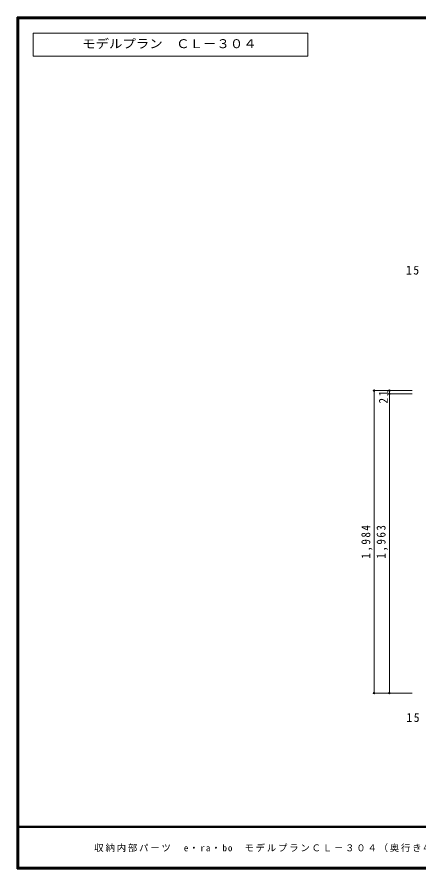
# Model space of a CAD drawing. Units: millimetres at full size, sheet at 1:20; details may follow other scales. Extents: x -3922 to 3878, y -2932 to 2722.
# Drawn here: x -3922 to -1287, y -2864 to 2722 of the extents above; entities that cross this region are included whole.
import ezdxf
from ezdxf.enums import TextEntityAlignment as Align

# ---------------------------------------------------------------- set-up
doc = ezdxf.new("R2010")
doc.units = ezdxf.units.MM
doc.header["$LTSCALE"] = 20
doc.header["$PDMODE"] = 32
doc.header["$PDSIZE"] = 10
for name, color, linetype, lineweight in [('0-A_文字', 7, 'Continuous', 18), ('0-B_寸法', 7, 'Continuous', 9), ('F-1_枠', 6, 'Continuous', 40)]:
    doc.layers.add(name, color=color, linetype=linetype, lineweight=lineweight)
doc.layers.add('F-A_文字', color=7, linetype='Continuous')
doc.styles.add('ＭＳ ゴシック', font='')
doc.styles.get('ＭＳ ゴシック').set_extended_font_data('MS Gothic')

msp = doc.modelspace()

# ---------------------------------------------------------------- linework, layer by layer
at = {"layer": '0-A_文字'}
msp.add_lwpolyline([(-3815.36, 2465.63), (-2015.36, 2465.63), (-2015.36, 2615.63), (-3815.36, 2615.63)], close=True, dxfattribs=at)
at = {"layer": '0-B_寸法', "color": 4}
for p, q in [((-1581.53, 272.73), (-1581.53, -1711.27)), ((-1581.53, 272.73), (-1481.53, 272.73)), ((-1481.53, 272.73), (-1331.53, 272.73)), ((-1481.53, 272.73), (-1481.53, 251.73)), ((-1481.53, 251.73), (-1481.53, -1711.27)), ((-1481.53, 251.73), (-1331.53, 251.73)), ((-1581.53, -1711.27), (-1481.53, -1711.27)), ((-1481.53, -1711.27), (-1331.53, -1711.27))]:
    msp.add_line(p, q, dxfattribs=at)
at = {"layer": '0-B_寸法'}
for p in [(-1581.53, 272.73), (-1481.53, 272.73), (-1481.53, 251.73), (-1581.53, -1711.27), (-1481.53, -1711.27)]:
    msp.add_point(p, dxfattribs=at)
at = {"layer": 'F-1_枠'}
for p, q in [((-3922.03, 2722.29), (-3922.03, -2864.37)), ((-3922.03, 2722.29), (3877.97, 2722.29)), ((-3922.03, 2718.96), (3877.97, 2718.96)), ((-3922.03, 2715.63), (3877.97, 2715.63)), ((-3918.7, 2722.29), (-3918.7, -2864.37)), ((-3915.36, 2722.29), (-3915.36, -2864.37)), ((3877.97, -2587.71), (-3922.03, -2587.71)), ((3877.97, -2591.04), (-3922.03, -2591.04)), ((3877.97, -2857.71), (-3922.03, -2857.71)), ((3877.97, -2861.04), (-3922.03, -2861.04)), ((3877.97, -2864.37), (-3922.03, -2864.37))]:
    msp.add_line(p, q, dxfattribs=at)

# ---------------------------------------------------------------- texts
at = {"layer": '0-A_文字', "style": 'ＭＳ ゴシック', "width": 1.1}
msp.add_text('モデルプラン\u3000ＣＬ－３０４', height=58.65, dxfattribs=at).set_placement((-3495.36, 2500.63), align=Align.BOTTOM_LEFT)
at = {"layer": '0-B_寸法', "char_height": 58.65, "attachment_point": 7, "style": 'ＭＳ ゴシック'}
for insert in [(-1372.37, 1032.73), (-1369.74, -1901.27)]:
    msp.add_mtext('\\T1.27;\\W0.95;15', dxfattribs=dict(at, insert=insert))
at = {"layer": '0-B_寸法', "char_height": 58.65, "attachment_point": 7, "rotation": 90, "style": 'ＭＳ ゴシック'}
for s, insert in [('\\T1.27;\\W0.95;21', (-1491.53, 186.85)), ('\\T1.28;\\W0.9;1,984', (-1591.53, -829.27)), ('\\T1.28;\\W0.9;1,963', (-1491.53, -829.27))]:
    msp.add_mtext(s, dxfattribs=dict(at, insert=insert))
at = {"layer": 'F-A_文字', "insert": (-3415.36, -2754.37), "char_height": 43.99, "attachment_point": 7, "style": 'ＭＳ ゴシック'}
msp.add_mtext('\\T1.19;収納内部パーツ\u3000e・ra・bo\u3000モデルプランＣＬ－３０４（奥行き450）', dxfattribs=at)

doc.saveas('drawing.dxf')
